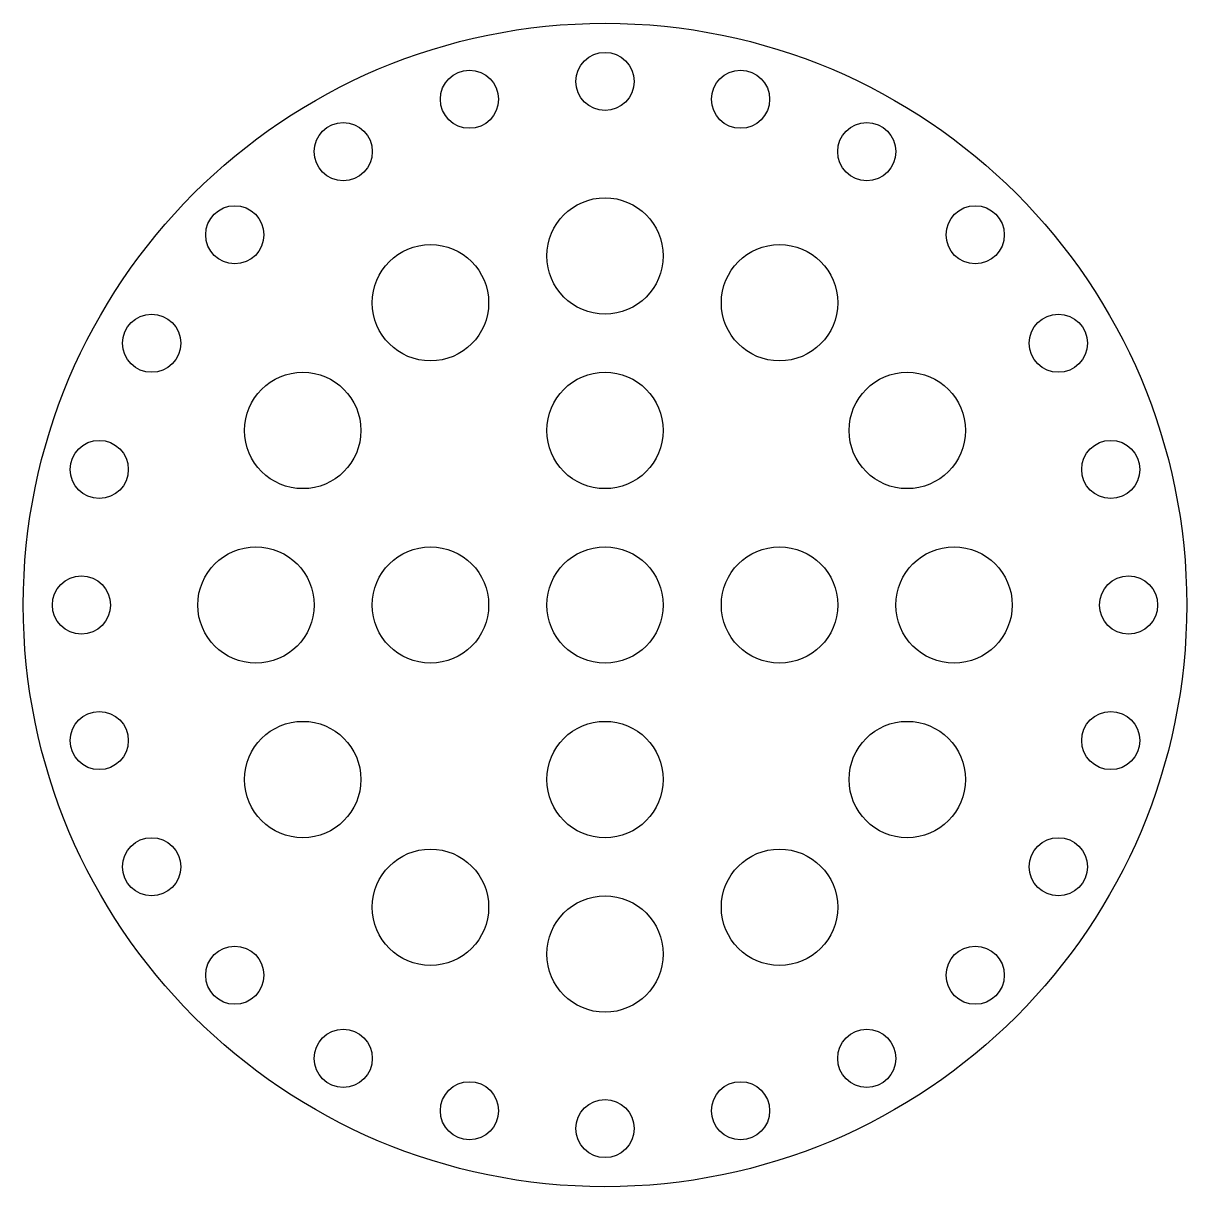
# Model space of a CAD drawing. Extents: x -50 to 50, y -50 to 50.
import ezdxf

# ---------------------------------------------------------------- set-up
doc = ezdxf.new("R2010")
doc.units = 0
doc.layers.get('0').update_dxf_attribs({"linetype": 'continuous'})

# ---------------------------------------------------------------- blocks, each defined once
blk = doc.blocks.new('SHAPE')
at = {"color": 0}
for centre, radius in [((0, 0), 50), ((0, 45), 2.5), ((-11.65, 43.47), 2.5), ((11.65, 43.47), 2.5), ((-22.5, 38.97), 2.5), ((22.5, 38.97), 2.5), ((0, 30), 5), ((-31.82, 31.82), 2.5), ((31.82, 31.82), 2.5), ((-15, 25.98), 5), ((15, 25.98), 5), ((-38.97, 22.5), 2.5), ((38.97, 22.5), 2.5), ((-25.98, 15), 5), ((0, 15), 5), ((25.98, 15), 5), ((-43.47, 11.65), 2.5), ((43.47, 11.65), 2.5), ((-30, 0), 5), ((-15, 0), 5), ((0, 0), 5), ((15, 0), 5), ((30, 0), 5), ((-45, 0), 2.5), ((45, 0), 2.5), ((-43.47, -11.65), 2.5), ((0, -15), 5), ((43.47, -11.65), 2.5), ((-25.98, -15), 5), ((25.98, -15), 5), ((-38.97, -22.5), 2.5), ((-15, -25.98), 5), ((15, -25.98), 5), ((38.97, -22.5), 2.5), ((0, -30), 5), ((-31.82, -31.82), 2.5), ((31.82, -31.82), 2.5), ((-22.5, -38.97), 2.5), ((22.5, -38.97), 2.5), ((-11.65, -43.47), 2.5), ((11.65, -43.47), 2.5), ((0, -45), 2.5)]:
    blk.add_circle(centre, radius, dxfattribs=at)

msp = doc.modelspace()

# ---------------------------------------------------------------- block references
at = {"color": 0}
msp.add_blockref('SHAPE', (0, 0), dxfattribs=at)

doc.saveas('drawing.dxf')
